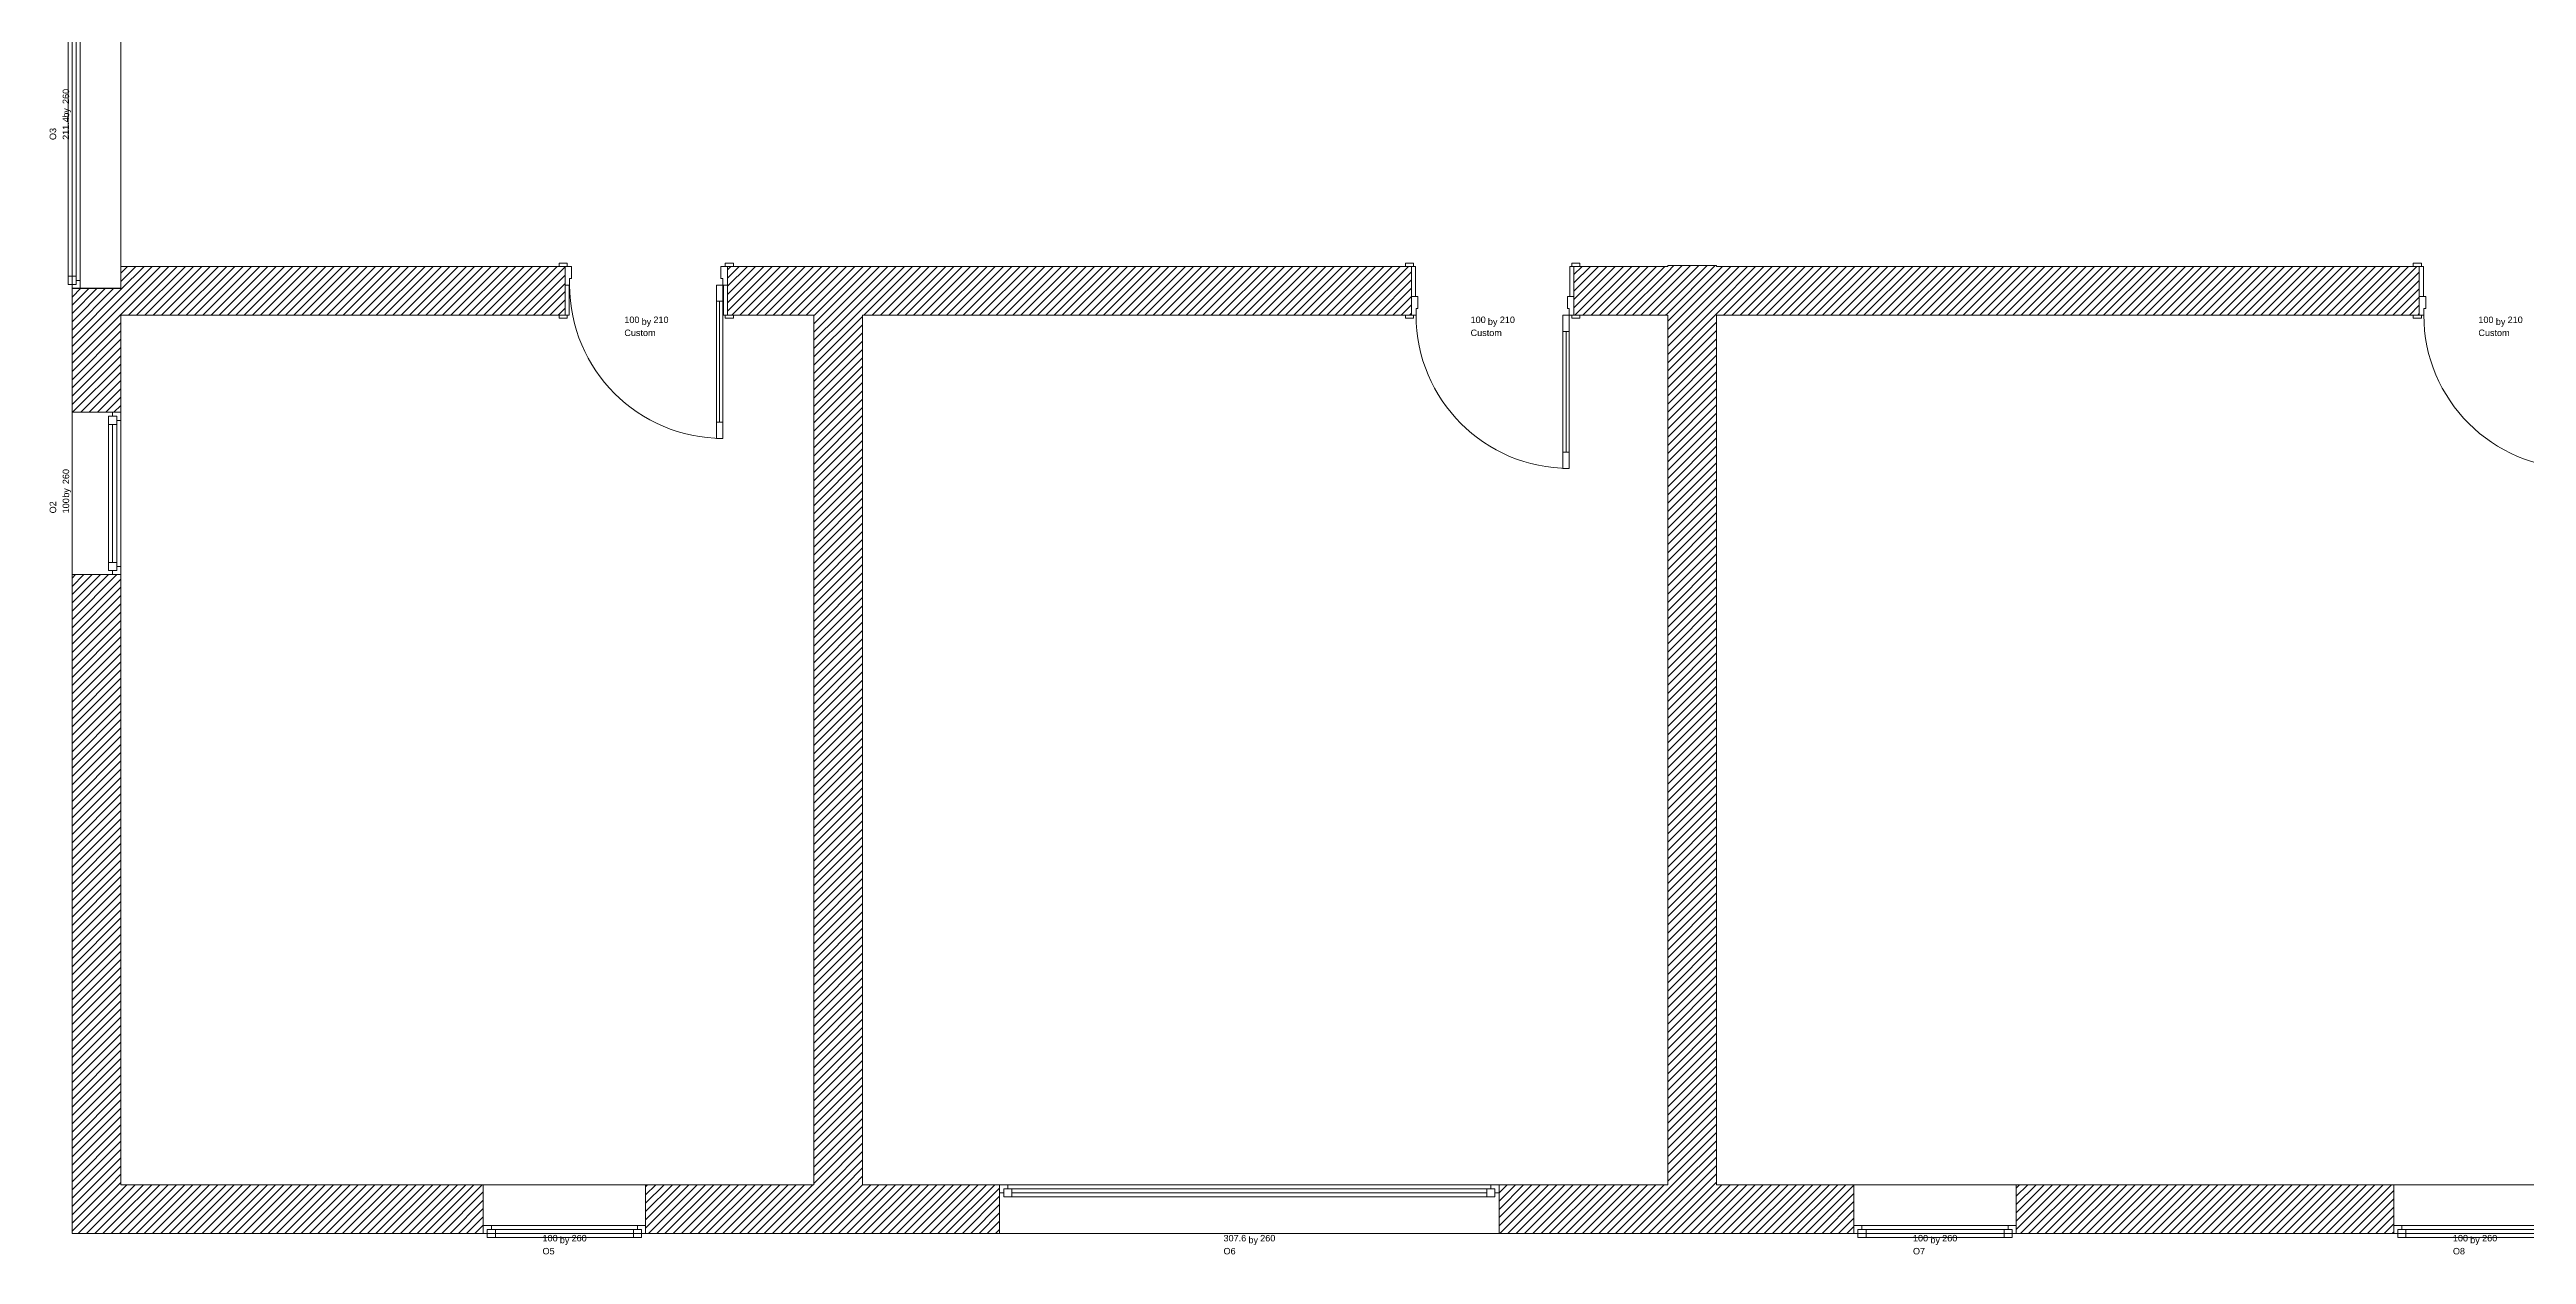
# Model space of a CAD drawing. Header units: millimetres. Extents: x -22335 to 45019, y -6963 to 25912.
# Drawn here: x -22335 to -7077, y -6963 to 456 of the extents above; entities that cross this region are included whole.
import ezdxf
from ezdxf.enums import TextEntityAlignment as Align

# ---------------------------------------------------------------- set-up
doc = ezdxf.new("R2010")
doc.units = ezdxf.units.MM
doc.header["$MEASUREMENT"] = 0
for name, color, linetype in [('A_KONS_plosce', 7, 'Continuous'), ('A_KONS_zid zunanji', 7, 'Continuous'), ('Archicad Door Markers', 7, 'Continuous'), ('Archicad Doors', 7, 'Continuous'), ('Archicad Window Markers', 7, 'Continuous'), ('Archicad Windows', 7, 'Continuous')]:
    doc.layers.add(name, color=color, linetype=linetype)
for name, color, linetype, lineweight, true_color in [('A_KONS_plosce_Pen_No__89', 7, 'Continuous', 0, 0x71cebe), ('Archicad Doors_Pen_No__23', 7, 'Continuous', 20, 0xff6600), ('Archicad Doors_Pen_No__3', 7, 'Continuous', 13, 0xff6600), ('Archicad Windows_Pen_No__23', 7, 'Continuous', 20, 0xff6600), ('Archicad Windows_Pen_No__3', 7, 'Continuous', 13, 0xff6600)]:
    doc.layers.add(name, color=color, linetype=linetype, lineweight=lineweight, true_color=true_color)
for name, color, linetype, lineweight in [('A_KONS_zid zunanji_Pen_No__27', 7, 'Continuous', 20), ('Archicad Door Markers_Pen_No__7', 7, 'Continuous', 13), ('Archicad Doors_Pen_No__27', 7, 'Continuous', 20), ('Archicad Window Markers_Pen_No__7', 7, 'Continuous', 13), ('Archicad Windows_Pen_No__27', 7, 'Continuous', 20)]:
    doc.layers.add(name, color=color, linetype=linetype, lineweight=lineweight)
doc.styles.add('GENERATED_STYLE_1', font='arial.ttf')
pattern_1 = [(45, (0, 0), (-25.455843, 25.455843), [])]

# ---------------------------------------------------------------- blocks, each defined once
blk = doc.blocks.new('Slab_1', base_point=(-22196, 25912))
at = {"layer": 'A_KONS_plosce_Pen_No__89', "color": 123, "linetype": 'Continuous', "lineweight": 0, "true_color": 0x71cebe, "flags": 128}
blk.add_lwpolyline([(-22196, 25912), (-22196, -6834), (-12447, -6834), (-3773, -6834), (6716, -6834), (9171, -6834), (44877, -6834), (44877, 969), (44877, 11647), (44877, 25912)], close=True, dxfattribs=at)
blk = doc.blocks.new('Window 27')
at = {"layer": 'Archicad Windows_Pen_No__23', "color": 30, "linetype": 'Continuous', "lineweight": 20, "true_color": 0xff6600}
for p, q in [((-500, 0), (-475, 0)), ((-475, 25), (-425, 25)), ((-475, -25), (-475, 25)), ((-475, 0), (-475, -25)), ((-425, 25), (-425, -25)), ((-425, 25), (425, 25)), ((-425, 0), (425, 0)), ((425, -25), (425, 25)), ((425, 25), (475, 25)), ((475, 25), (475, -25)), ((475, -25), (475, 0)), ((475, 0), (500, 0)), ((-450, -50), (-500, -50)), ((-475, -25), (-450, -25)), ((-425, -25), (-475, -25)), ((-450, -25), (-450, -50)), ((425, -25), (-425, -25)), ((475, -25), (425, -25)), ((450, -50), (450, -25)), ((450, -25), (475, -25)), ((500, -50), (450, -50))]:
    blk.add_line(p, q, dxfattribs=at)
at = {"layer": 'Archicad Windows_Pen_No__27', "color": 7, "linetype": 'Continuous', "lineweight": 20}
for p, q in [((-500, 0), (-500, 250)), ((500, 0), (500, 250)), ((-500, -50), (-500, 0)), ((-500, -50), (-500, 0)), ((500, -50), (500, 0)), ((500, -50), (500, 0))]:
    blk.add_line(p, q, dxfattribs=at)
at = {"layer": 'Archicad Windows_Pen_No__3', "color": 30, "linetype": 'Continuous', "lineweight": 13, "true_color": 0xff6600}
for p, q in [((-500, 250), (500, 250)), ((-425, 25), (425, 25)), ((-500, -50), (500, -50)), ((450, -50), (-450, -50))]:
    blk.add_line(p, q, dxfattribs=at)
blk = doc.blocks.new('Basic Window-Door-Skylight Marker')
at = {"layer": 'Archicad Window Markers_Pen_No__7', "color": 7, "lineweight": 13, "style": 'GENERATED_STYLE_1'}
for tag, p in [('AC_WIDO_ID', (-157, 99)), ('AC_WIDO_A_SIZE', (-157, 20)), ('GS_Separator', (-23, 8)), ('AC_WIDO_B_SIZE', (65, 19))]:
    blk.add_attdef(tag, text='', height=40, dxfattribs=at).set_placement(p, align=Align.BOTTOM_LEFT)
blk = doc.blocks.new('Window 27_2')
at = {"layer": 'Archicad Windows_Pen_No__23', "color": 30, "linetype": 'Continuous', "lineweight": 20, "true_color": 0xff6600}
for p, q in [((-1057, 0), (-1032, 0)), ((-1032, 25), (-982, 25)), ((-1032, -25), (-1032, 25)), ((-1032, 0), (-1032, -25)), ((-982, 25), (-982, -25)), ((-982, 25), (982, 25)), ((-982, 0), (982, 0)), ((982, -25), (982, 25)), ((982, 25), (1032, 25)), ((1032, 25), (1032, -25)), ((1032, -25), (1032, 0)), ((1032, 0), (1057, 0)), ((-1007, -50), (-1057, -50)), ((-1032, -25), (-1007, -25)), ((-982, -25), (-1032, -25)), ((-1007, -25), (-1007, -50)), ((982, -25), (-982, -25)), ((1032, -25), (982, -25)), ((1007, -50), (1007, -25)), ((1007, -25), (1032, -25)), ((1057, -50), (1007, -50))]:
    blk.add_line(p, q, dxfattribs=at)
at = {"layer": 'Archicad Windows_Pen_No__27', "color": 7, "linetype": 'Continuous', "lineweight": 20}
for p, q in [((-1057, 0), (-1057, -50)), ((-1057, 0), (-1057, -50)), ((1057, 0), (1057, -50)), ((1057, 0), (1057, -50)), ((-1057, -50), (-1057, -300)), ((1057, -50), (1057, -300))]:
    blk.add_line(p, q, dxfattribs=at)
at = {"layer": 'Archicad Windows_Pen_No__3', "color": 30, "linetype": 'Continuous', "lineweight": 13, "true_color": 0xff6600}
for p, q in [((-1057, 0), (1057, 0)), ((-982, 25), (982, 25)), ((1007, -50), (-1007, -50)), ((-1057, -300), (1057, -300))]:
    blk.add_line(p, q, dxfattribs=at)
blk = doc.blocks.new('Wall_1', base_point=(-22196, -6834))
at = {"layer": 'A_KONS_zid zunanji', "linetype": 'Continuous', "lineweight": 0, "true_color": 0x000000}
h = blk.add_hatch(dxfattribs=at)
h.set_pattern_fill('Navadna_NF_Opeka', color=18, style=0, pattern_type=2)
h.set_pattern_definition(pattern_1)
h.paths.add_polyline_path([(-22196, -1777), (-21896, -1777), (-21896, -1014), (-22196, -1014)])
h = blk.add_hatch(dxfattribs=at)
h.set_pattern_fill('Navadna_NF_Opeka', color=18, style=0, pattern_type=2)
h.set_pattern_definition(pattern_1)
h.paths.add_polyline_path([(-21896, -2777), (-22196, -2777), (-22196, -6534), (-21896, -6534)])
h = blk.add_hatch(dxfattribs=at)
h.set_pattern_fill('Navadna_NF_Opeka', color=18, style=0, pattern_type=2)
h.set_pattern_definition(pattern_1)
h.paths.add_polyline_path([(-21896, -6534), (-22196, -6834), (-21896, -6834)])
h = blk.add_hatch(dxfattribs=at)
h.set_pattern_fill('Navadna_NF_Opeka', color=18, style=0, pattern_type=2)
h.set_pattern_definition(pattern_1)
h.paths.add_polyline_path([(-22196, -6534), (-22196, -6834), (-21896, -6534)])
at = {"layer": 'A_KONS_zid zunanji_Pen_No__27', "color": 7, "linetype": 'Continuous', "lineweight": 20}
for p, q in [((-22196, -1014), (-22146, -1014)), ((-22146, -1014), (-21896, -1014)), ((-21946, -1777), (-22196, -1777)), ((-21896, -1777), (-21946, -1777)), ((-21946, -2777), (-22196, -2777)), ((-21896, -2777), (-21946, -2777))]:
    blk.add_line(p, q, dxfattribs=at)
at = {"layer": 'A_KONS_zid zunanji_Pen_No__27', "color": 7, "linetype": 'Continuous', "lineweight": 20, "flags": 128}
for points in [[(-22196, -1014), (-22196, -1777)], [(-21896, -1777), (-21896, -1179)], [(-22196, -2777), (-22196, -6834)], [(-21896, -6534), (-21896, -2777)], [(-22196, -6834), (-21896, -6834)]]:
    blk.add_lwpolyline(points, dxfattribs=at)
at = {"layer": 'Archicad Window Markers', "color": 161, "lineweight": 13, "true_color": 0x40a5ff}
ref = blk.add_blockref('Basic Window-Door-Skylight Marker', (-22196, 42), dxfattribs=dict(at, rotation=90))
ref.add_attrib('GS_Separator', ' by ', dxfattribs={"layer": 'Archicad Window Markers_Pen_No__7', "color": 7, "lineweight": 13, "height": 40, "rotation": 90, "style": 'GENERATED_STYLE_1'}).set_placement((-22202, 21), align=Align.BOTTOM_LEFT)
ref.add_attrib('AC_WIDO_ID', 'O3', dxfattribs={"layer": 'Archicad Window Markers_Pen_No__7', "color": 7, "lineweight": 13, "height": 40, "rotation": 90, "style": 'GENERATED_STYLE_1'}).set_placement((-22282, -101), align=Align.BOTTOM_LEFT)
ref.add_attrib('AC_WIDO_A_SIZE', '211.4', dxfattribs={"layer": 'Archicad Window Markers_Pen_No__7', "color": 7, "lineweight": 13, "height": 40, "rotation": 90, "style": 'GENERATED_STYLE_1'}).set_placement((-22202, -100), align=Align.BOTTOM_LEFT)
ref.add_attrib('AC_WIDO_B_SIZE', '260', dxfattribs={"layer": 'Archicad Window Markers_Pen_No__7', "color": 7, "lineweight": 13, "height": 40, "rotation": 90, "style": 'GENERATED_STYLE_1'}).set_placement((-22202, 121), align=Align.BOTTOM_LEFT)
ref = blk.add_blockref('Basic Window-Door-Skylight Marker', (-22196, -2277), dxfattribs=dict(at, rotation=90))
ref.add_attrib('GS_Separator', ' by ', dxfattribs={"layer": 'Archicad Window Markers_Pen_No__7', "color": 7, "lineweight": 13, "height": 40, "rotation": 90, "style": 'GENERATED_STYLE_1'}).set_placement((-22202, -2319), align=Align.BOTTOM_LEFT)
ref.add_attrib('AC_WIDO_ID', 'O2', dxfattribs={"layer": 'Archicad Window Markers_Pen_No__7', "color": 7, "lineweight": 13, "height": 40, "rotation": 90, "style": 'GENERATED_STYLE_1'}).set_placement((-22282, -2400), align=Align.BOTTOM_LEFT)
ref.add_attrib('AC_WIDO_A_SIZE', '100', dxfattribs={"layer": 'Archicad Window Markers_Pen_No__7', "color": 7, "lineweight": 13, "height": 40, "rotation": 90, "style": 'GENERATED_STYLE_1'}).set_placement((-22202, -2400), align=Align.BOTTOM_LEFT)
ref.add_attrib('AC_WIDO_B_SIZE', '260', dxfattribs={"layer": 'Archicad Window Markers_Pen_No__7', "color": 7, "lineweight": 13, "height": 40, "rotation": 90, "style": 'GENERATED_STYLE_1'}).set_placement((-22202, -2220), align=Align.BOTTOM_LEFT)
at = {"layer": 'Archicad Windows', "color": 21, "linetype": 'Continuous', "lineweight": 0, "true_color": 0xff9955, "zscale": 1000, "rotation": 89.99999999999999}
for name, p in [('Window 27_2', (-22196, 42)), ('Window 27', (-21946, -2277))]:
    blk.add_blockref(name, p, dxfattribs=at)
blk = doc.blocks.new('Window 27_4')
at = {"layer": 'Archicad Windows_Pen_No__23', "color": 30, "linetype": 'Continuous', "lineweight": 20, "true_color": 0xff6600}
for p, q in [((-500, 0), (-475, 0)), ((-475, 25), (-425, 25)), ((-475, -25), (-475, 25)), ((-475, 0), (-475, -25)), ((-425, 25), (-425, -25)), ((-425, 25), (425, 25)), ((-425, 0), (425, 0)), ((425, -25), (425, 25)), ((425, 25), (475, 25)), ((475, 25), (475, -25)), ((475, -25), (475, 0)), ((475, 0), (500, 0)), ((-450, -50), (-500, -50)), ((-475, -25), (-450, -25)), ((-425, -25), (-475, -25)), ((-450, -25), (-450, -50)), ((425, -25), (-425, -25)), ((475, -25), (425, -25)), ((450, -50), (450, -25)), ((450, -25), (475, -25)), ((500, -50), (450, -50))]:
    blk.add_line(p, q, dxfattribs=at)
at = {"layer": 'Archicad Windows_Pen_No__27', "color": 7, "linetype": 'Continuous', "lineweight": 20}
for p, q in [((-500, 0), (-500, -50)), ((-500, 0), (-500, -50)), ((500, 0), (500, -50)), ((500, 0), (500, -50)), ((-500, -50), (-500, -300)), ((500, -50), (500, -300))]:
    blk.add_line(p, q, dxfattribs=at)
at = {"layer": 'Archicad Windows_Pen_No__3', "color": 30, "linetype": 'Continuous', "lineweight": 13, "true_color": 0xff6600}
for p, q in [((-500, 0), (500, 0)), ((-425, 25), (425, 25)), ((450, -50), (-450, -50)), ((-500, -300), (500, -300))]:
    blk.add_line(p, q, dxfattribs=at)
blk = doc.blocks.new('Window 27_5')
at = {"layer": 'Archicad Windows_Pen_No__23', "color": 30, "linetype": 'Continuous', "lineweight": 20, "true_color": 0xff6600}
for p, q in [((-1538, 0), (-1513, 0)), ((-1513, 25), (-1463, 25)), ((-1513, -25), (-1513, 25)), ((-1513, 0), (-1513, -25)), ((-1463, 25), (-1463, -25)), ((-1463, 25), (1463, 25)), ((-1463, 0), (1463, 0)), ((1463, -25), (1463, 25)), ((1463, 25), (1513, 25)), ((1513, 25), (1513, -25)), ((1513, -25), (1513, 0)), ((1513, 0), (1538, 0)), ((-1488, -50), (-1538, -50)), ((-1513, -25), (-1488, -25)), ((-1463, -25), (-1513, -25)), ((-1488, -25), (-1488, -50)), ((1463, -25), (-1463, -25)), ((1513, -25), (1463, -25)), ((1488, -50), (1488, -25)), ((1488, -25), (1513, -25)), ((1538, -50), (1488, -50))]:
    blk.add_line(p, q, dxfattribs=at)
at = {"layer": 'Archicad Windows_Pen_No__27', "color": 7, "linetype": 'Continuous', "lineweight": 20}
for p, q in [((-1538, 0), (-1538, 250)), ((1538, 0), (1538, 250)), ((-1538, -50), (-1538, 0)), ((-1538, -50), (-1538, 0)), ((1538, -50), (1538, 0)), ((1538, -50), (1538, 0))]:
    blk.add_line(p, q, dxfattribs=at)
at = {"layer": 'Archicad Windows_Pen_No__3', "color": 30, "linetype": 'Continuous', "lineweight": 13, "true_color": 0xff6600}
for p, q in [((-1538, 250), (1538, 250)), ((-1463, 25), (1463, 25)), ((-1538, -50), (1538, -50)), ((1488, -50), (-1488, -50))]:
    blk.add_line(p, q, dxfattribs=at)
blk = doc.blocks.new('Wall_2', base_point=(-22196, -6834))
at = {"layer": 'A_KONS_zid zunanji', "linetype": 'Continuous', "lineweight": 0, "true_color": 0x000000}
h = blk.add_hatch(dxfattribs=at)
h.set_pattern_fill('Navadna_NF_Opeka', color=18, style=0, pattern_type=2)
h.set_pattern_definition(pattern_1)
h.paths.add_polyline_path([(-21896, -6834), (-19663, -6834), (-19663, -6534), (-21896, -6534)])
h = blk.add_hatch(dxfattribs=at)
h.set_pattern_fill('Navadna_NF_Opeka', color=18, style=0, pattern_type=2)
h.set_pattern_definition(pattern_1)
h.paths.add_polyline_path([(-18663, -6834), (-16482, -6834), (-16482, -6534), (-18663, -6534)])
h = blk.add_hatch(dxfattribs=at)
h.set_pattern_fill('Navadna_NF_Opeka', color=18, style=0, pattern_type=2)
h.set_pattern_definition(pattern_1)
h.paths.add_polyline_path([(-13406, -6534), (-13406, -6834), (-11220, -6834), (-11220, -6534)])
h = blk.add_hatch(dxfattribs=at)
h.set_pattern_fill('Navadna_NF_Opeka', color=18, style=0, pattern_type=2)
h.set_pattern_definition(pattern_1)
h.paths.add_polyline_path([(-10220, -6834), (-7894, -6834), (-7894, -6534), (-10220, -6534)])
at = {"layer": 'A_KONS_zid zunanji_Pen_No__27', "color": 7, "linetype": 'Continuous', "lineweight": 20}
for p, q in [((-19663, -6784), (-19663, -6534)), ((-18663, -6784), (-18663, -6534)), ((-16482, -6534), (-16482, -6584)), ((-13406, -6534), (-13406, -6584)), ((-11220, -6784), (-11220, -6534)), ((-10220, -6784), (-10220, -6534)), ((-7894, -6784), (-7894, -6534)), ((-16482, -6584), (-16482, -6834)), ((-13406, -6584), (-13406, -6834)), ((-19663, -6834), (-19663, -6784)), ((-18663, -6834), (-18663, -6784)), ((-11220, -6834), (-11220, -6784)), ((-10220, -6834), (-10220, -6784)), ((-7894, -6834), (-7894, -6784))]:
    blk.add_line(p, q, dxfattribs=at)
at = {"layer": 'A_KONS_zid zunanji_Pen_No__27', "color": 7, "linetype": 'Continuous', "lineweight": 20, "flags": 128}
for points in [[(-19663, -6534), (-21896, -6534)], [(-17626, -6534), (-18663, -6534)], [(-16482, -6534), (-17326, -6534)], [(-12367, -6534), (-13406, -6534)], [(-11220, -6534), (-12067, -6534)], [(-7894, -6534), (-10220, -6534)], [(-21896, -6834), (-19663, -6834)], [(-18663, -6834), (-16482, -6834)], [(-13406, -6834), (-11220, -6834)], [(-10220, -6834), (-7894, -6834)]]:
    blk.add_lwpolyline(points, dxfattribs=at)
at = {"layer": 'Archicad Window Markers', "color": 161, "lineweight": 13, "true_color": 0x40a5ff}
ref = blk.add_blockref('Basic Window-Door-Skylight Marker', (-19163, -6534), dxfattribs=at)
ref.add_attrib('GS_Separator', ' by ', dxfattribs={"layer": 'Archicad Window Markers_Pen_No__7', "color": 7, "lineweight": 13, "height": 40, "style": 'GENERATED_STYLE_1'}).set_placement((-19207, -6906), align=Align.BOTTOM_LEFT)
ref.add_attrib('AC_WIDO_ID', 'O5', dxfattribs={"layer": 'Archicad Window Markers_Pen_No__7', "color": 7, "lineweight": 13, "height": 40, "style": 'GENERATED_STYLE_1'}).set_placement((-19298, -6975), align=Align.BOTTOM_LEFT)
ref.add_attrib('AC_WIDO_A_SIZE', '100', dxfattribs={"layer": 'Archicad Window Markers_Pen_No__7', "color": 7, "lineweight": 13, "height": 40, "style": 'GENERATED_STYLE_1'}).set_placement((-19298, -6895), align=Align.BOTTOM_LEFT)
ref.add_attrib('AC_WIDO_B_SIZE', '260', dxfattribs={"layer": 'Archicad Window Markers_Pen_No__7', "color": 7, "lineweight": 13, "height": 40, "style": 'GENERATED_STYLE_1'}).set_placement((-19119, -6895), align=Align.BOTTOM_LEFT)
ref = blk.add_blockref('Basic Window-Door-Skylight Marker', (-14944, -6534), dxfattribs=at)
ref.add_attrib('GS_Separator', ' by ', dxfattribs={"layer": 'Archicad Window Markers_Pen_No__7', "color": 7, "lineweight": 13, "height": 40, "style": 'GENERATED_STYLE_1'}).set_placement((-14965, -6906), align=Align.BOTTOM_LEFT)
ref.add_attrib('AC_WIDO_ID', 'O6', dxfattribs={"layer": 'Archicad Window Markers_Pen_No__7', "color": 7, "lineweight": 13, "height": 40, "style": 'GENERATED_STYLE_1'}).set_placement((-15103, -6975), align=Align.BOTTOM_LEFT)
ref.add_attrib('AC_WIDO_A_SIZE', '307.6', dxfattribs={"layer": 'Archicad Window Markers_Pen_No__7', "color": 7, "lineweight": 13, "height": 40, "style": 'GENERATED_STYLE_1'}).set_placement((-15103, -6895), align=Align.BOTTOM_LEFT)
ref.add_attrib('AC_WIDO_B_SIZE', '260', dxfattribs={"layer": 'Archicad Window Markers_Pen_No__7', "color": 7, "lineweight": 13, "height": 40, "style": 'GENERATED_STYLE_1'}).set_placement((-14877, -6895), align=Align.BOTTOM_LEFT)
ref = blk.add_blockref('Basic Window-Door-Skylight Marker', (-10720, -6534), dxfattribs=at)
ref.add_attrib('GS_Separator', ' by ', dxfattribs={"layer": 'Archicad Window Markers_Pen_No__7', "color": 7, "lineweight": 13, "height": 40, "style": 'GENERATED_STYLE_1'}).set_placement((-10764, -6906), align=Align.BOTTOM_LEFT)
ref.add_attrib('AC_WIDO_ID', 'O7', dxfattribs={"layer": 'Archicad Window Markers_Pen_No__7', "color": 7, "lineweight": 13, "height": 40, "style": 'GENERATED_STYLE_1'}).set_placement((-10856, -6975), align=Align.BOTTOM_LEFT)
ref.add_attrib('AC_WIDO_A_SIZE', '100', dxfattribs={"layer": 'Archicad Window Markers_Pen_No__7', "color": 7, "lineweight": 13, "height": 40, "style": 'GENERATED_STYLE_1'}).set_placement((-10856, -6895), align=Align.BOTTOM_LEFT)
ref.add_attrib('AC_WIDO_B_SIZE', '260', dxfattribs={"layer": 'Archicad Window Markers_Pen_No__7', "color": 7, "lineweight": 13, "height": 40, "style": 'GENERATED_STYLE_1'}).set_placement((-10676, -6895), align=Align.BOTTOM_LEFT)
ref = blk.add_blockref('Basic Window-Door-Skylight Marker', (-7394, -6534), dxfattribs=at)
ref.add_attrib('GS_Separator', ' by ', dxfattribs={"layer": 'Archicad Window Markers_Pen_No__7', "color": 7, "lineweight": 13, "height": 40, "style": 'GENERATED_STYLE_1'}).set_placement((-7439, -6906), align=Align.BOTTOM_LEFT)
ref.add_attrib('AC_WIDO_ID', 'O8', dxfattribs={"layer": 'Archicad Window Markers_Pen_No__7', "color": 7, "lineweight": 13, "height": 40, "style": 'GENERATED_STYLE_1'}).set_placement((-7530, -6975), align=Align.BOTTOM_LEFT)
ref.add_attrib('AC_WIDO_A_SIZE', '100', dxfattribs={"layer": 'Archicad Window Markers_Pen_No__7', "color": 7, "lineweight": 13, "height": 40, "style": 'GENERATED_STYLE_1'}).set_placement((-7530, -6895), align=Align.BOTTOM_LEFT)
ref.add_attrib('AC_WIDO_B_SIZE', '260', dxfattribs={"layer": 'Archicad Window Markers_Pen_No__7', "color": 7, "lineweight": 13, "height": 40, "style": 'GENERATED_STYLE_1'}).set_placement((-7350, -6895), align=Align.BOTTOM_LEFT)
at = {"layer": 'Archicad Windows', "color": 21, "linetype": 'Continuous', "lineweight": 0, "true_color": 0xff9955, "xscale": -1, "zscale": 1000, "rotation": 180}
for name, p in [('Window 27_4', (-19163, -6834)), ('Window 27_5', (-14944, -6584)), ('Window 27_4', (-10720, -6834)), ('Window 27_4', (-7394, -6834))]:
    blk.add_blockref(name, p, dxfattribs=at)
blk = doc.blocks.new('Door 27')
at = {"layer": 'Archicad Doors_Pen_No__23', "color": 30, "linetype": 'Continuous', "lineweight": 20, "true_color": 0xff6600}
for p, q in [((-472, 0), (-500, 0)), ((-500, 0), (-500, -115)), ((-472, -40), (-472, 0)), ((500, 0), (472, 0)), ((472, 0), (472, -40)), ((500, -115), (500, 0)), ((-500, -115), (-460, -115)), ((-460, -40), (-472, -40)), ((-460, -115), (-460, -40)), ((472, -40), (460, -40)), ((460, -40), (460, -115)), ((460, -115), (500, -115))]:
    blk.add_line(p, q, dxfattribs=at)
at = {"layer": 'Archicad Doors_Pen_No__27', "color": 7, "linetype": 'Continuous', "lineweight": 20}
for p, q in [((-500, 185), (-537, 185)), ((-500, 185), (-537, 185)), ((-500, 0), (-500, 185)), ((-500, 0), (-500, 185)), ((500, 0), (500, 185)), ((500, 0), (500, 185)), ((500, 185), (537, 185)), ((500, 185), (537, 185)), ((-500, -115), (-500, 0)), ((-500, -115), (-500, 0)), ((500, -115), (500, 0)), ((500, -115), (500, 0)), ((-500, -115), (-537, -115)), ((-500, -115), (-537, -115)), ((500, -115), (537, -115)), ((500, -115), (537, -115))]:
    blk.add_line(p, q, dxfattribs=at)
at = {"layer": 'Archicad Doors_Pen_No__3', "color": 30, "linetype": 'Continuous', "lineweight": 13, "true_color": 0xff6600}
for p, q in [((432, 844), (432, 944)), ((432, 944), (472, 944)), ((472, 944), (472, 844)), ((472, 844), (432, 844)), ((452, 844), (452, 100)), ((-487, 204), (-537, 204)), ((-537, 204), (-537, 185)), ((-537, 185), (-487, 185)), ((-475, 185), (-500, 185)), ((-500, 185), (-500, 0)), ((-487, 185), (-487, 204)), ((-475, 0), (-475, 185)), ((500, 185), (475, 185)), ((475, 185), (475, 0)), ((537, 204), (487, 204)), ((487, 204), (487, 185)), ((487, 185), (537, 185)), ((500, 0), (500, 185)), ((537, 185), (537, 204)), ((-500, 0), (-475, 0)), ((432, 0), (432, 100)), ((432, 100), (472, 100)), ((472, 0), (432, 0)), ((472, 100), (472, 0)), ((475, 0), (500, 0)), ((-487, -115), (-537, -115)), ((-537, -115), (-537, -134)), ((-537, -134), (-487, -134)), ((-487, -134), (-487, -115)), ((537, -115), (487, -115)), ((487, -115), (487, -134)), ((487, -134), (537, -134)), ((537, -134), (537, -115))]:
    blk.add_line(p, q, dxfattribs=at)
at = {"layer": 'Archicad Doors_Pen_No__3', "color": 30, "linetype": 'Continuous', "lineweight": 13, "true_color": 0xff6600, "flags": 128}
for points in [[(452, 844), (452, 100), (432, 100), (432, 844)], [(472, 844), (472, 100), (452, 100), (452, 844)]]:
    blk.add_lwpolyline(points, close=True, dxfattribs=at)
at = {"layer": 'Archicad Doors_Pen_No__3', "color": 30, "linetype": 'Continuous', "lineweight": 13, "true_color": 0xff6600}
blk.add_arc((472, 0), 944, 90, 180, dxfattribs=at)
blk = doc.blocks.new('Door 27_2')
at = {"layer": 'Archicad Doors_Pen_No__23', "color": 30, "linetype": 'Continuous', "lineweight": 20, "true_color": 0xff6600}
for p, q in [((-472, 0), (-500, 0)), ((-500, 0), (-500, -115)), ((-472, -40), (-472, 0)), ((500, 0), (472, 0)), ((472, 0), (472, -40)), ((500, -115), (500, 0)), ((-500, -115), (-460, -115)), ((-460, -40), (-472, -40)), ((-460, -115), (-460, -40)), ((472, -40), (460, -40)), ((460, -40), (460, -115)), ((460, -115), (500, -115))]:
    blk.add_line(p, q, dxfattribs=at)
at = {"layer": 'Archicad Doors_Pen_No__27', "color": 7, "linetype": 'Continuous', "lineweight": 20}
for p, q in [((-500, 0), (-537, 0)), ((-500, 0), (-537, 0)), ((-500, 0), (-500, -115)), ((-500, 0), (-500, -115)), ((500, 0), (500, -115)), ((500, 0), (500, -115)), ((500, 0), (537, 0)), ((500, 0), (537, 0)), ((-500, -115), (-500, -300)), ((-500, -115), (-500, -300)), ((500, -115), (500, -300)), ((500, -115), (500, -300)), ((-500, -300), (-537, -300)), ((-500, -300), (-537, -300)), ((500, -300), (537, -300)), ((500, -300), (537, -300))]:
    blk.add_line(p, q, dxfattribs=at)
at = {"layer": 'Archicad Doors_Pen_No__3', "color": 30, "linetype": 'Continuous', "lineweight": 13, "true_color": 0xff6600}
for p, q in [((432, 844), (432, 944)), ((432, 944), (472, 944)), ((472, 944), (472, 844)), ((472, 844), (432, 844)), ((452, 844), (452, 100)), ((-537, 0), (-537, 19)), ((-537, 19), (-487, 19)), ((-487, 0), (-537, 0)), ((-487, 19), (-487, 0)), ((432, 0), (432, 100)), ((432, 100), (472, 100)), ((472, 0), (432, 0)), ((472, 100), (472, 0)), ((487, 19), (537, 19)), ((487, 0), (487, 19)), ((537, 0), (487, 0)), ((537, 19), (537, 0)), ((-500, -300), (-500, -115)), ((-500, -115), (-475, -115)), ((-475, -115), (-475, -300)), ((475, -300), (475, -115)), ((475, -115), (500, -115)), ((500, -115), (500, -300)), ((-537, -319), (-537, -300)), ((-537, -300), (-487, -300)), ((-475, -300), (-500, -300)), ((-487, -300), (-487, -319)), ((500, -300), (475, -300)), ((487, -300), (537, -300)), ((487, -319), (487, -300)), ((537, -300), (537, -319)), ((-487, -319), (-537, -319)), ((537, -319), (487, -319))]:
    blk.add_line(p, q, dxfattribs=at)
at = {"layer": 'Archicad Doors_Pen_No__3', "color": 30, "linetype": 'Continuous', "lineweight": 13, "true_color": 0xff6600, "flags": 128}
for points in [[(452, 844), (452, 100), (432, 100), (432, 844)], [(472, 844), (472, 100), (452, 100), (452, 844)]]:
    blk.add_lwpolyline(points, close=True, dxfattribs=at)
at = {"layer": 'Archicad Doors_Pen_No__3', "color": 30, "linetype": 'Continuous', "lineweight": 13, "true_color": 0xff6600}
blk.add_arc((472, 0), 944, 90, 180, dxfattribs=at)
blk = doc.blocks.new('Wall_5', base_point=(-22196, -879))
at = {"layer": 'A_KONS_zid zunanji', "linetype": 'Continuous', "lineweight": 0, "true_color": 0x000000}
h = blk.add_hatch(dxfattribs=at)
h.set_pattern_fill('Navadna_NF_Opeka', color=18, style=0, pattern_type=2)
h.set_pattern_definition(pattern_1)
h.paths.add_polyline_path([(-21896, -879), (-21896, -1179), (-19159, -1179), (-19159, -879)])
h = blk.add_hatch(dxfattribs=at)
h.set_pattern_fill('Navadna_NF_Opeka', color=18, style=0, pattern_type=2)
h.set_pattern_definition(pattern_1)
h.paths.add_polyline_path([(-18159, -879), (-18159, -1179), (-13945, -1179), (-13945, -879)])
h = blk.add_hatch(dxfattribs=at)
h.set_pattern_fill('Navadna_NF_Opeka', color=18, style=0, pattern_type=2)
h.set_pattern_definition(pattern_1)
h.paths.add_polyline_path([(-12945, -879), (-12945, -1179), (-12367, -1179), (-12367, -879)])
h = blk.add_hatch(dxfattribs=at)
h.set_pattern_fill('Navadna_NF_Opeka', color=18, style=0, pattern_type=2)
h.set_pattern_definition(pattern_1)
h.paths.add_polyline_path([(-12067, -879), (-12067, -1179), (-7737, -1179), (-7737, -879)])
at = {"layer": 'A_KONS_zid zunanji_Pen_No__27', "color": 7, "linetype": 'Continuous', "lineweight": 20}
for p, q in [((-19159, -879), (-19196, -879)), ((-19159, -879), (-19159, -994)), ((-18159, -879), (-18122, -879)), ((-18159, -879), (-18159, -994)), ((-13945, -879), (-13982, -879)), ((-13945, -1064), (-13945, -879)), ((-12945, -879), (-12908, -879)), ((-12945, -1064), (-12945, -879)), ((-7737, -879), (-7774, -879)), ((-7737, -1064), (-7737, -879)), ((-19159, -994), (-19159, -1179)), ((-18159, -994), (-18159, -1179)), ((-13945, -1179), (-13945, -1064)), ((-12945, -1179), (-12945, -1064)), ((-7737, -1179), (-7737, -1064)), ((-19159, -1179), (-19196, -1179)), ((-18159, -1179), (-18122, -1179)), ((-13945, -1179), (-13982, -1179)), ((-12945, -1179), (-12908, -1179)), ((-7737, -1179), (-7774, -1179))]:
    blk.add_line(p, q, dxfattribs=at)
at = {"layer": 'A_KONS_zid zunanji_Pen_No__27', "color": 7, "linetype": 'Continuous', "lineweight": 20, "flags": 128}
for points in [[(-19159, -879), (-21896, -879)], [(-13945, -879), (-18159, -879)], [(-12367, -879), (-12945, -879)], [(-7737, -879), (-12067, -879)], [(-21896, -1179), (-19159, -1179)], [(-18159, -1179), (-17626, -1179)], [(-17326, -1179), (-13945, -1179)], [(-12945, -1179), (-12367, -1179)], [(-12067, -1179), (-7737, -1179)]]:
    blk.add_lwpolyline(points, dxfattribs=at)
at = {"layer": 'Archicad Door Markers', "color": 161, "lineweight": 13, "true_color": 0x40a5ff}
ref = blk.add_blockref('Basic Window-Door-Skylight Marker', (-18659, -879), dxfattribs=at)
ref.add_attrib('AC_MarkerText_1', 'Custom', dxfattribs={"layer": 'Archicad Door Markers_Pen_No__7', "color": 7, "lineweight": 13, "height": 40, "style": 'GENERATED_STYLE_1'}).set_placement((-18794, -1320), align=Align.BOTTOM_LEFT)
ref.add_attrib('GS_Separator', ' by ', dxfattribs={"layer": 'Archicad Door Markers_Pen_No__7', "color": 7, "lineweight": 13, "height": 40, "style": 'GENERATED_STYLE_1'}).set_placement((-18703, -1251), align=Align.BOTTOM_LEFT)
ref.add_attrib('AC_WIDO_A_SIZE', '100', dxfattribs={"layer": 'Archicad Door Markers_Pen_No__7', "color": 7, "lineweight": 13, "height": 40, "style": 'GENERATED_STYLE_1'}).set_placement((-18794, -1240), align=Align.BOTTOM_LEFT)
ref.add_attrib('AC_WIDO_B_SIZE', '210', dxfattribs={"layer": 'Archicad Door Markers_Pen_No__7', "color": 7, "lineweight": 13, "height": 40, "style": 'GENERATED_STYLE_1'}).set_placement((-18615, -1240), align=Align.BOTTOM_LEFT)
ref = blk.add_blockref('Basic Window-Door-Skylight Marker', (-13445, -879), dxfattribs=at)
ref.add_attrib('AC_MarkerText_1', 'Custom', dxfattribs={"layer": 'Archicad Door Markers_Pen_No__7', "color": 7, "lineweight": 13, "height": 40, "style": 'GENERATED_STYLE_1'}).set_placement((-13581, -1320), align=Align.BOTTOM_LEFT)
ref.add_attrib('GS_Separator', ' by ', dxfattribs={"layer": 'Archicad Door Markers_Pen_No__7', "color": 7, "lineweight": 13, "height": 40, "style": 'GENERATED_STYLE_1'}).set_placement((-13490, -1251), align=Align.BOTTOM_LEFT)
ref.add_attrib('AC_WIDO_A_SIZE', '100', dxfattribs={"layer": 'Archicad Door Markers_Pen_No__7', "color": 7, "lineweight": 13, "height": 40, "style": 'GENERATED_STYLE_1'}).set_placement((-13581, -1240), align=Align.BOTTOM_LEFT)
ref.add_attrib('AC_WIDO_B_SIZE', '210', dxfattribs={"layer": 'Archicad Door Markers_Pen_No__7', "color": 7, "lineweight": 13, "height": 40, "style": 'GENERATED_STYLE_1'}).set_placement((-13401, -1240), align=Align.BOTTOM_LEFT)
ref = blk.add_blockref('Basic Window-Door-Skylight Marker', (-7237, -879), dxfattribs=at)
ref.add_attrib('AC_MarkerText_1', 'Custom', dxfattribs={"layer": 'Archicad Door Markers_Pen_No__7', "color": 7, "lineweight": 13, "height": 40, "style": 'GENERATED_STYLE_1'}).set_placement((-7373, -1320), align=Align.BOTTOM_LEFT)
ref.add_attrib('GS_Separator', ' by ', dxfattribs={"layer": 'Archicad Door Markers_Pen_No__7', "color": 7, "lineweight": 13, "height": 40, "style": 'GENERATED_STYLE_1'}).set_placement((-7281, -1251), align=Align.BOTTOM_LEFT)
ref.add_attrib('AC_WIDO_A_SIZE', '100', dxfattribs={"layer": 'Archicad Door Markers_Pen_No__7', "color": 7, "lineweight": 13, "height": 40, "style": 'GENERATED_STYLE_1'}).set_placement((-7373, -1240), align=Align.BOTTOM_LEFT)
ref.add_attrib('AC_WIDO_B_SIZE', '210', dxfattribs={"layer": 'Archicad Door Markers_Pen_No__7', "color": 7, "lineweight": 13, "height": 40, "style": 'GENERATED_STYLE_1'}).set_placement((-7193, -1240), align=Align.BOTTOM_LEFT)
at = {"layer": 'Archicad Doors', "color": 21, "linetype": 'Continuous', "lineweight": 0, "true_color": 0xff9955, "xscale": -1, "zscale": 1000, "rotation": 180}
for name, p in [('Door 27', (-18659, -994)), ('Door 27_2', (-13445, -1179)), ('Door 27_2', (-7237, -1179))]:
    blk.add_blockref(name, p, dxfattribs=at)
blk = doc.blocks.new('Wall_66', base_point=(-17326, -6834))
at = {"layer": 'A_KONS_zid zunanji', "linetype": 'Continuous', "lineweight": 0, "true_color": 0x000000}
h = blk.add_hatch(dxfattribs=at)
h.set_pattern_fill('Navadna_NF_Opeka', color=18, style=0, pattern_type=2)
h.set_pattern_definition(pattern_1)
h.paths.add_polyline_path([(-17326, -6534), (-17326, -1179), (-17626, -1179), (-17626, -6534)])
at = {"layer": 'A_KONS_zid zunanji_Pen_No__27', "color": 7, "linetype": 'Continuous', "lineweight": 20, "flags": 128}
for points in [[(-17626, -1179), (-17626, -6534)], [(-17326, -6534), (-17326, -1179)]]:
    blk.add_lwpolyline(points, dxfattribs=at)
blk = doc.blocks.new('Wall_67', base_point=(-12067, -6834))
at = {"layer": 'A_KONS_zid zunanji', "linetype": 'Continuous', "lineweight": 0, "true_color": 0x000000}
h = blk.add_hatch(dxfattribs=at)
h.set_pattern_fill('Navadna_NF_Opeka', color=18, style=0, pattern_type=2)
h.set_pattern_definition(pattern_1)
h.paths.add_polyline_path([(-12067, -6534), (-12067, -873), (-12367, -873), (-12367, -6534)])
at = {"layer": 'A_KONS_zid zunanji_Pen_No__27', "color": 7, "linetype": 'Continuous', "lineweight": 20, "flags": 128}
for points in [[(-12067, -873), (-12367, -873)], [(-12367, -873), (-12367, -879)], [(-12067, -879), (-12067, -873)], [(-12367, -1179), (-12367, -6534)], [(-12067, -6534), (-12067, -1179)]]:
    blk.add_lwpolyline(points, dxfattribs=at)

msp = doc.modelspace()

# ---------------------------------------------------------------- block references
at = {"layer": 'A_KONS_plosce', "color": 123, "linetype": 'Continuous', "lineweight": 0, "true_color": 0x71cebe}
msp.add_blockref('Slab_1', (-22196, 25912), dxfattribs=at)
at = {"layer": 'A_KONS_zid zunanji', "color": 7, "lineweight": 20}
for name, p in [('Wall_1', (-22196, -6834)), ('Wall_5', (-22196, -879)), ('Wall_67', (-12067, -6834)), ('Wall_66', (-17326, -6834)), ('Wall_2', (-22196, -6834))]:
    msp.add_blockref(name, p, dxfattribs=at)

doc.saveas('drawing.dxf')
